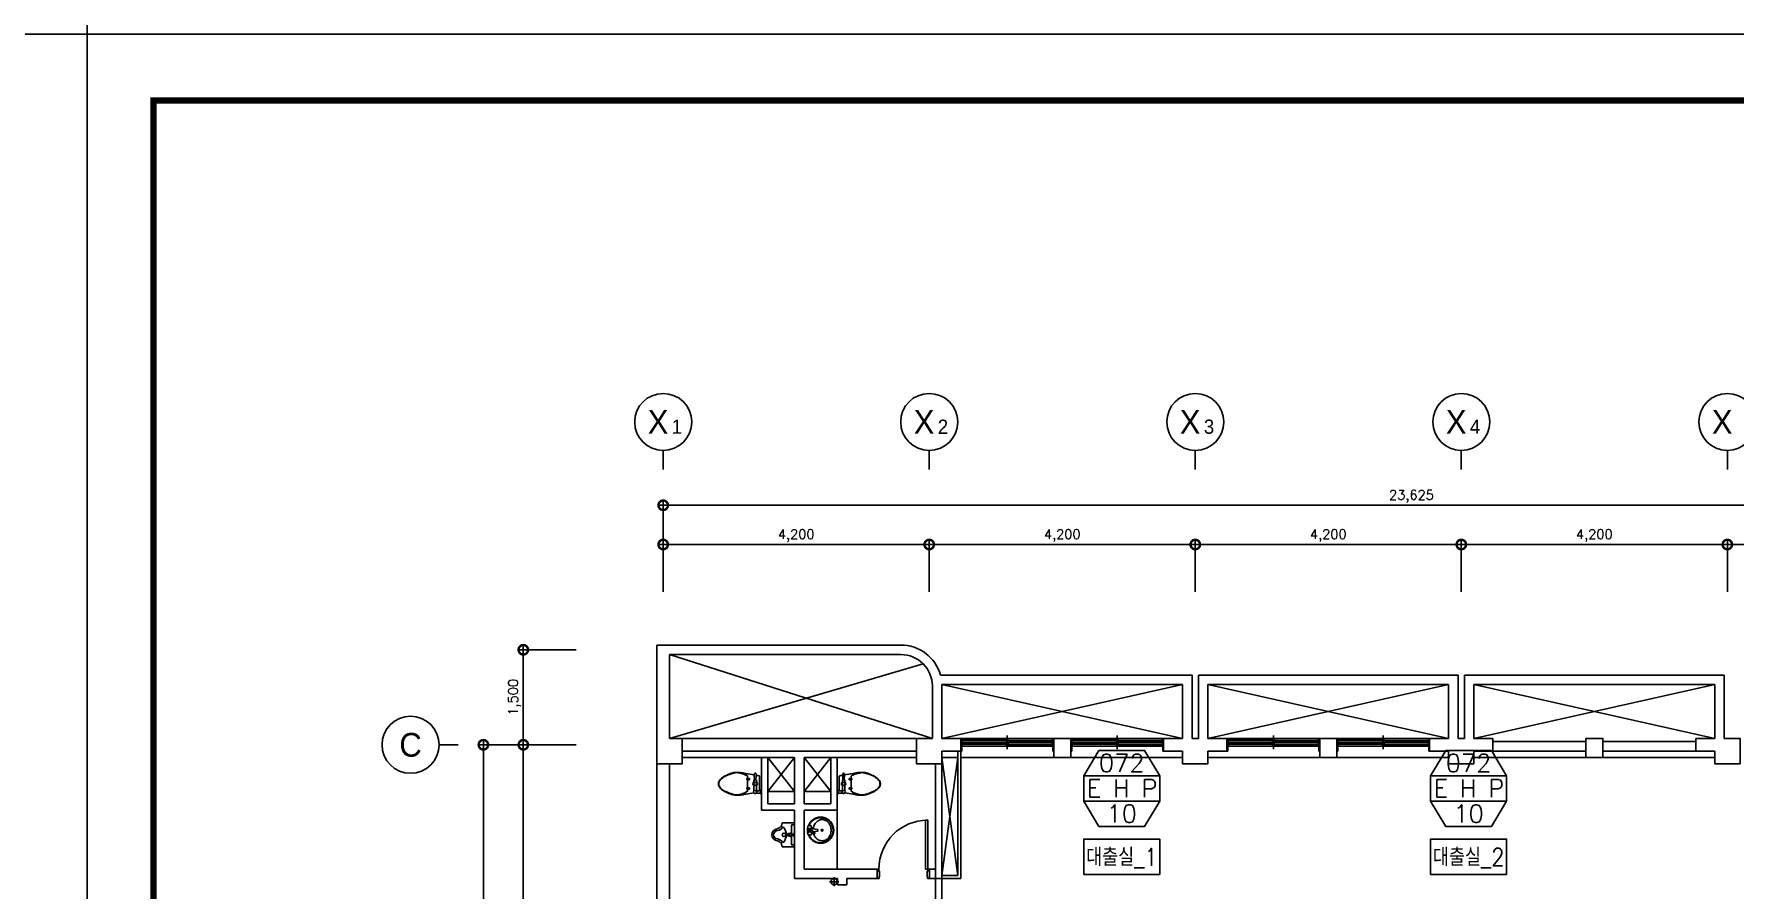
# Model space of a CAD drawing. Header units: millimetres. Extents: x -56261 to 196039, y 9480 to 100001.
# Drawn here: x 27001 to 53854, y 56787 to 70301 of the extents above; entities that cross this region are included whole.
import ezdxf
from ezdxf.enums import TextEntityAlignment as Align

# ---------------------------------------------------------------- set-up
doc = ezdxf.new("R2010")
doc.units = ezdxf.units.MM
for name, color, linetype in [('DVM_DPIT', 5, 'Continuous'), ('DVM_INOUT_MARK', 2, 'Continuous'), ('DVM_INOUT_NAME', 7, 'Continuous'), ('FORM', 4, 'Continuous'), ('PLAN', 9, 'Continuous'), ('PLAN_DIM', 7, 'Continuous')]:
    doc.layers.add(name, color=color, linetype=linetype)
doc.styles.add('DVM_DEFAULT', font='romans.shx', dxfattribs={"bigfont": 'whgtxt.shx'})
doc.styles.add('Gdim', font='')
doc.styles.add('Gtx', font='')
doc.styles.add('plan', font='romans.shx', dxfattribs={"bigfont": 'GHS.SHX'})
doc.styles.get('Gdim').set_extended_font_data('Dotum')
doc.styles.get('Gtx').set_extended_font_data('Dotum')
doc.dimstyles.new('Gdim100', dxfattribs={"dimscale": 100, "dimtxt": 3, "dimasz": 6, "dimexe": 1.5, "dimexo": 2, "dimgap": 1, "dimtad": 1, "dimdec": 0, "dimzin": 0, "dimdsep": 46, "dimlunit": 6, "dimtxsty": 'Gdim', "dimblk1": 'DOTSMALL', "dimblk2": 'DOTSMALL', "dimsah": 1, "dimcen": 1.5, "dimdle": 1.5, "dimclrd": 1, "dimclre": 1, "dimclrt": 256, "dimazin": 0, "dimtfac": 1, "dimtdec": 0, "dimtix": 1, "dimtmove": 2, "dimatfit": 3, "dimldrblk": 'DOTSMALL', "dimfxl": 1.5, "dimtolj": 1, "dimtzin": 0, "dimlwd": -1, "dimlwe": -1, "dimarcsym": 0})

# ---------------------------------------------------------------- blocks, each defined once
blk = doc.blocks.new('FORM_기계', base_point=(381614, -321275))
at = {"layer": 'FORM', "color": 7}
blk.add_lwpolyline([(381614, -321275), (465714, -321275), (465714, -261875), (381614, -261875)], close=True, dxfattribs=at)
at = {"layer": 'FORM', "const_width": 200}
blk.add_lwpolyline([(463614, -319175), (383714, -319175), (383714, -263975), (463614, -263975)], close=True, dxfattribs=at)
blk = doc.blocks.new('_DotSmall')
at = {"color": 0, "linetype": 'ByBlock', "const_width": 0.5}
blk.add_lwpolyline([(-0.0625, 0, 1), (0.0625, 0, 1)], format="xyb", close=True, dxfattribs=at)
blk = doc.blocks.new('*D261')
at = {"layer": 'DEFPOINTS', "color": 0, "transparency": 16777216}
for p in [(41133, 62241), (36933, 61392), (41133, 61392)]:
    blk.add_point(p, dxfattribs=at)
at = {"layer": 'PLAN_DIM', "transparency": 16777216}
for p, q in [((36933, 61492), (36933, 62316)), ((41133, 61492), (41133, 62316)), ((36858, 62241), (41208, 62241))]:
    blk.add_line(p, q, dxfattribs=at)
at = {"layer": 'PLAN_DIM', "transparency": 16777216, "xscale": 300, "yscale": 300, "zscale": 300, "rotation": 180}
blk.add_blockref('_DotSmall', (36933, 62241), dxfattribs=at)
at = {"layer": 'PLAN_DIM', "transparency": 16777216, "xscale": 300, "yscale": 300, "zscale": 300}
blk.add_blockref('_DotSmall', (41133, 62241), dxfattribs=at)
at = {"layer": 'PLAN_DIM', "transparency": 16777216, "insert": (39033, 62381), "char_height": 150, "attachment_point": 5, "style": 'plan'}
blk.add_mtext('\\A1;4,200', dxfattribs=at)
blk = doc.blocks.new('*D262')
at = {"layer": 'DEFPOINTS', "color": 0, "transparency": 16777216}
for p in [(60558, 62861), (36933, 61392), (60558, 61392)]:
    blk.add_point(p, dxfattribs=at)
at = {"layer": 'PLAN_DIM', "transparency": 16777216}
for p, q in [((36858, 62861), (60633, 62861)), ((36933, 61492), (36933, 62936)), ((60558, 61492), (60558, 62936))]:
    blk.add_line(p, q, dxfattribs=at)
at = {"layer": 'PLAN_DIM', "transparency": 16777216, "xscale": 300, "yscale": 300, "zscale": 300, "rotation": 180}
blk.add_blockref('_DotSmall', (36933, 62861), dxfattribs=at)
at = {"layer": 'PLAN_DIM', "transparency": 16777216, "xscale": 300, "yscale": 300, "zscale": 300}
blk.add_blockref('_DotSmall', (60558, 62861), dxfattribs=at)
at = {"layer": 'PLAN_DIM', "transparency": 16777216, "insert": (48746, 63001), "char_height": 150, "attachment_point": 5, "style": 'plan'}
blk.add_mtext('\\A1;23,625', dxfattribs=at)
blk = doc.blocks.new('*D263')
at = {"layer": 'DEFPOINTS', "color": 0, "transparency": 16777216}
for p in [(34725, 60579), (35658, 60579), (35658, 59079)]:
    blk.add_point(p, dxfattribs=at)
at = {"layer": 'PLAN_DIM', "transparency": 16777216}
for p, q in [((35558, 60579), (34650, 60579)), ((34725, 59004), (34725, 60654)), ((35558, 59079), (34650, 59079))]:
    blk.add_line(p, q, dxfattribs=at)
at = {"layer": 'PLAN_DIM', "transparency": 16777216, "xscale": 300, "yscale": 300, "zscale": 300}
for p, rotation in [((34725, 60579), 90), ((34725, 59079), 270)]:
    blk.add_blockref('_DotSmall', p, dxfattribs=dict(at, rotation=rotation))
at = {"layer": 'PLAN_DIM', "transparency": 16777216, "insert": (34586, 59829), "char_height": 150, "attachment_point": 5, "rotation": 90, "style": 'plan'}
blk.add_mtext('\\A1;1,500', dxfattribs=at)
blk = doc.blocks.new('*D264')
at = {"layer": 'DEFPOINTS', "color": 0, "transparency": 16777216}
for p in [(34725, 59079), (35658, 59079), (35658, 53079)]:
    blk.add_point(p, dxfattribs=at)
at = {"layer": 'PLAN_DIM', "transparency": 16777216}
for p, q in [((35558, 59079), (34650, 59079)), ((34725, 53004), (34725, 59154)), ((35558, 53079), (34650, 53079))]:
    blk.add_line(p, q, dxfattribs=at)
at = {"layer": 'PLAN_DIM', "transparency": 16777216, "xscale": 300, "yscale": 300, "zscale": 300}
for p, rotation in [((34725, 59079), 90), ((34725, 53079), 270)]:
    blk.add_blockref('_DotSmall', p, dxfattribs=dict(at, rotation=rotation))
at = {"layer": 'PLAN_DIM', "transparency": 16777216, "insert": (34586, 56079), "char_height": 150, "attachment_point": 5, "rotation": 90, "style": 'plan'}
blk.add_mtext('\\A1;6,000', dxfattribs=at)
blk = doc.blocks.new('*D265')
at = {"layer": 'DEFPOINTS', "color": 0, "transparency": 16777216}
for p in [(34095, 59079), (35658, 59079), (35658, 48079)]:
    blk.add_point(p, dxfattribs=at)
at = {"layer": 'PLAN_DIM', "transparency": 16777216}
for p, q in [((35558, 59079), (34020, 59079)), ((34095, 48004), (34095, 59154)), ((35558, 48079), (34020, 48079))]:
    blk.add_line(p, q, dxfattribs=at)
at = {"layer": 'PLAN_DIM', "transparency": 16777216, "xscale": 300, "yscale": 300, "zscale": 300}
for p, rotation in [((34095, 59079), 90), ((34095, 48079), 270)]:
    blk.add_blockref('_DotSmall', p, dxfattribs=dict(at, rotation=rotation))
at = {"layer": 'PLAN_DIM', "transparency": 16777216, "insert": (33956, 53579), "char_height": 150, "attachment_point": 5, "rotation": 90, "style": 'plan'}
blk.add_mtext('\\A1;11,000', dxfattribs=at)
blk = doc.blocks.new('*D266')
at = {"layer": 'DEFPOINTS', "color": 0, "transparency": 16777216}
for p in [(45333, 62241), (41133, 61392), (45333, 61392)]:
    blk.add_point(p, dxfattribs=at)
at = {"layer": 'PLAN_DIM', "transparency": 16777216}
for p, q in [((41133, 61492), (41133, 62316)), ((45333, 61492), (45333, 62316)), ((41058, 62241), (45408, 62241))]:
    blk.add_line(p, q, dxfattribs=at)
at = {"layer": 'PLAN_DIM', "transparency": 16777216, "xscale": 300, "yscale": 300, "zscale": 300, "rotation": 180}
blk.add_blockref('_DotSmall', (41133, 62241), dxfattribs=at)
at = {"layer": 'PLAN_DIM', "transparency": 16777216, "xscale": 300, "yscale": 300, "zscale": 300}
blk.add_blockref('_DotSmall', (45333, 62241), dxfattribs=at)
at = {"layer": 'PLAN_DIM', "transparency": 16777216, "insert": (43233, 62381), "char_height": 150, "attachment_point": 5, "style": 'plan'}
blk.add_mtext('\\A1;4,200', dxfattribs=at)
blk = doc.blocks.new('*D267')
at = {"layer": 'DEFPOINTS', "color": 0, "transparency": 16777216}
for p in [(49533, 62241), (45333, 61392), (49533, 61392)]:
    blk.add_point(p, dxfattribs=at)
at = {"layer": 'PLAN_DIM', "transparency": 16777216}
for p, q in [((45333, 61492), (45333, 62316)), ((49533, 61492), (49533, 62316)), ((45258, 62241), (49608, 62241))]:
    blk.add_line(p, q, dxfattribs=at)
at = {"layer": 'PLAN_DIM', "transparency": 16777216, "xscale": 300, "yscale": 300, "zscale": 300, "rotation": 180}
blk.add_blockref('_DotSmall', (45333, 62241), dxfattribs=at)
at = {"layer": 'PLAN_DIM', "transparency": 16777216, "xscale": 300, "yscale": 300, "zscale": 300}
blk.add_blockref('_DotSmall', (49533, 62241), dxfattribs=at)
at = {"layer": 'PLAN_DIM', "transparency": 16777216, "insert": (47433, 62381), "char_height": 150, "attachment_point": 5, "style": 'plan'}
blk.add_mtext('\\A1;4,200', dxfattribs=at)
blk = doc.blocks.new('*D268')
at = {"layer": 'DEFPOINTS', "color": 0, "transparency": 16777216}
for p in [(53733, 62241), (49533, 61392), (53733, 61392)]:
    blk.add_point(p, dxfattribs=at)
at = {"layer": 'PLAN_DIM', "transparency": 16777216}
for p, q in [((49533, 61492), (49533, 62316)), ((53733, 61492), (53733, 62316)), ((49458, 62241), (53808, 62241))]:
    blk.add_line(p, q, dxfattribs=at)
at = {"layer": 'PLAN_DIM', "transparency": 16777216, "xscale": 300, "yscale": 300, "zscale": 300, "rotation": 180}
blk.add_blockref('_DotSmall', (49533, 62241), dxfattribs=at)
at = {"layer": 'PLAN_DIM', "transparency": 16777216, "xscale": 300, "yscale": 300, "zscale": 300}
blk.add_blockref('_DotSmall', (53733, 62241), dxfattribs=at)
at = {"layer": 'PLAN_DIM', "transparency": 16777216, "insert": (51633, 62381), "char_height": 150, "attachment_point": 5, "style": 'plan'}
blk.add_mtext('\\A1;4,200', dxfattribs=at)
blk = doc.blocks.new('*D269')
at = {"layer": 'DEFPOINTS', "color": 0, "transparency": 16777216}
for p in [(57933, 62241), (53733, 61392), (57933, 61392)]:
    blk.add_point(p, dxfattribs=at)
at = {"layer": 'PLAN_DIM', "transparency": 16777216}
for p, q in [((53733, 61492), (53733, 62316)), ((57933, 61492), (57933, 62316)), ((53658, 62241), (58008, 62241))]:
    blk.add_line(p, q, dxfattribs=at)
at = {"layer": 'PLAN_DIM', "transparency": 16777216, "xscale": 300, "yscale": 300, "zscale": 300, "rotation": 180}
blk.add_blockref('_DotSmall', (53733, 62241), dxfattribs=at)
at = {"layer": 'PLAN_DIM', "transparency": 16777216, "xscale": 300, "yscale": 300, "zscale": 300}
blk.add_blockref('_DotSmall', (57933, 62241), dxfattribs=at)
at = {"layer": 'PLAN_DIM', "transparency": 16777216, "insert": (55833, 62381), "char_height": 150, "attachment_point": 5, "style": 'plan'}
blk.add_mtext('\\A1;4,200', dxfattribs=at)
blk = doc.blocks.new('CD-plan$0$세면기')
at = {"layer": 'PLAN'}
for p, q in [((9807110, -1170438), (9807165, -1170417)), ((9807110, -1170438), (9807110, -1170488)), ((9807155, -1170498), (9807110, -1170488)), ((9807177, -1170315), (9807155, -1170498)), ((9807207, -1170315), (9807177, -1170315)), ((9807191, -1170424), (9807225, -1170392)), ((9807207, -1170315), (9807218, -1170399)), ((9807223, -1170448), (9807245, -1170408)), ((9807223, -1170447), (9807230, -1170498)), ((9807225, -1170392), (9807243, -1170369)), ((9807274, -1170488), (9807230, -1170498)), ((9807232, -1170378), (9807238, -1170370)), ((9807274, -1170435), (9807237, -1170422)), ((9807262, -1170383), (9807245, -1170370)), ((9807246, -1170408), (9807264, -1170385)), ((9807257, -1170398), (9807263, -1170390)), ((9807274, -1170435), (9807274, -1170488)), ((9807230, -1170498), (9807155, -1170498))]:
    blk.add_line(p, q, dxfattribs=at)
for centre, radius in [((9807192, -1170455), 20), ((9807192, -1170242), 15), ((9807192, -1170455), 8)]:
    blk.add_circle(centre, radius, dxfattribs=at)
for centre, radius, start, end in [((9807192, -1170269), 230, 290.9598, 249.0402), ((9807192, -1170269), 220, 291.9609, 248.0391), ((9807141, -1170242), 135, 154.0053, 180), ((9807166, -1170254), 162, 130.3466, 154.0053), ((9807182, -1170273), 187, 109.3849, 130.3466), ((9807192, -1170302), 218, 90, 109.3849), ((9807192, -1170302), 218, 70.6151, 90), ((9807203, -1170273), 187, 49.6534, 70.6151), ((9807219, -1170254), 162, 25.9947, 49.6534), ((9807243, -1170242), 135, 0, 25.9947), ((9807141, -1170242), 135, 180, 205.9947), ((9807166, -1170230), 162, 205.9947, 229.6534), ((9807182, -1170211), 187, 229.6534, 250.6151), ((9807192, -1170181), 218, 250.6151, 263.3692), ((9807192, -1170455), 30, 96.8691, 7.1181), ((9807188, -1170420), 5, 276.8691, 313.6346), ((9807227, -1170451), 5, 150.3527, 187.1181), ((9807221, -1170389), 5, 313.6346, 321.9936), ((9807236, -1170381), 5, 141.9936, 208.4155), ((9807242, -1170374), 5, 51.9936, 141.9936), ((9807250, -1170411), 5, 141.9936, 150.3527), ((9807253, -1170395), 5, 255.5718, 321.9936), ((9807259, -1170387), 5, 321.9936, 51.9936), ((9807203, -1170211), 187, 289.3849, 310.3466), ((9807219, -1170230), 162, 310.3466, 334.0053), ((9807243, -1170242), 135, 334.0053, 0)]:
    blk.add_arc(centre, radius, start, end, dxfattribs=at)
blk = doc.blocks.new('2P-T207')
at = {"layer": 'PLAN'}
for p, q in [((150, 20), (110, 20)), ((115, -190), (-115, -190)), ((-85, -160), (-65, -160)), ((-85, -200), (-85, -160)), ((-65, -200), (-85, -200)), ((-65, -50), (-65, -90)), ((-15, -50), (-65, -50)), ((-65, -90), (-15, -90)), ((-65, -160), (-65, -200)), ((115, -50), (15, -50)), ((115, -90), (15, -90)), ((85, -160), (65, -160)), ((65, -160), (65, -200)), ((65, -200), (85, -200)), ((85, -200), (85, -160)), ((110, -55), (110, -1))]:
    blk.add_line(p, q, dxfattribs=at)
for points in [[(95, 30), (100, 20), (110, 20), (110, -1), (106, -1), (98, 0), (87, 0), (0, 0), (-87, 0), (-98, 0), (-106, -1), (-113, -1), (-119, -2), (-123, -3), (-125, -5), (-126, -8), (-127, -11), (-128, -15), (-129, -19), (-130, -25), (-131, -30), (-132, -34), (-133, -39), (-134, -45), (-135, -51), (-136, -56), (-141, -55), (-144, -55), (-147, -55), (-152, -55), (-156, -56), (-160, -58), (-163, -61), (-165, -64), (-166, -67), (-166, -69), (-166, -70), (-166, -71), (-166, -73), (-165, -76), (-163, -79), (-160, -82), (-156, -84), (-152, -85), (-147, -85), (-144, -85), (-141, -84), (-170, -250, 0.022182), (-179, -318, 0.0294), (-180, -370, 0.029565), (-177, -406, 0.035314), (-170, -435, 0.006976), (-166, -447, 0.004694), (-160, -465, 0.019426), (-144, -505, 0.015468), (-120, -555, 0.040875), (-101, -585, 0.036447), (-75, -615, 0.04843), (-50, -635, 0.068612), (-30, -645, 0.037226), (-14, -649, 0.041311), (0, -650, 0.041311), (14, -649, 0.037226), (30, -645, 0.068612), (50, -635, 0.04843), (75, -615, 0.036447), (101, -585, 0.040875), (120, -555, 0.015468), (144, -505, 0.019426), (160, -465, 0.004694), (166, -447, 0.006976), (170, -435, 0.035314), (177, -406, 0.029565), (180, -370, 0.0294), (179, -318, 0.022182), (170, -250), (142, -92, 0.455372), (150, -55), (150, 20), (160, 20), (165, 30)], [(-65, -60), (-136, -56, 1.060552)]]:
    blk.add_lwpolyline(points, format="xyb", dxfattribs=at)
blk.add_lwpolyline([(-141, -84), (-65, -80)], dxfattribs=at)
blk.add_circle((0, -70), 25, dxfattribs=at)
for centre, radius, start, end in [((862, -579), 1064, 161.9714, 164.0546), ((386, -424), 564, 159.444, 161.9714), ((131, -329), 291, 155.9278, 159.444), ((-85, -232), 54.8, 135, 155.9278), ((-115, -202), 12.3, 90, 135), ((0, -70), 35, 34.8499, 145.1501), ((0, -70), 35, 214.8499, 325.1501), ((130, -70), 25, 36.8699, 298.9372), ((115, -193), 3.54, 36.8699, 90), ((-22, -296), 174, 29.5675, 36.8699), ((-283, -444), 475, 26.5651, 29.5675), ((-129, -367), 303, 22.8053, 26.5651), ((-66, -341), 234, 15.9454, 22.8053), ((67, -377), 244, 166.4166, 175.6013), ((-65, -367), 111, 175.6013, 189.2401), ((45, -349), 223, 189.2401, 195.9454), ((635, -514), 828, 164.0546, 166.4166), ((520, -213), 717, 195.9454, 199.683), ((1628, 183), 1894, 199.683, 201.0375), ((407, -287), 585, 201.0375, 203.4742), ((221, -367), 383, 203.4742, 208.6105), ((-200, -377), 359, 331.3895, 336.5258), ((-407, -287), 585, 336.5258, 338.9625), ((-1628, 183), 1894, 338.9625, 340.317), ((-520, -213), 717, 340.317, 344.0546), ((-417, -441), 599, 11.6565, 15.9454), ((-45, -349), 223, 344.0546, 350.7599), ((-160, -388), 337, 4.3987, 11.6565), ((80, -370), 95.8, 350.7599, 4.3987), ((115, -425), 262, 208.6105, 214.8227), ((41, -477), 171, 214.8227, 220.6013), ((274, -277), 478, 220.6013, 224.0582), ((72, -472), 198, 224.0582, 230.1944), ((37, -515), 142, 230.1944, 237.425), ((-11, -590), 53.8, 237.425, 255.9638), ((2, -539), 105, 255.9638, 269.1779), ((1, -545), 99.7, 269.1779, 279.4623), ((10, -594), 50.4, 279.4623, 293.9447), ((-7, -557), 90.8, 293.9447, 306.8699), ((-68, -475), 193, 306.8699, 315.7258), ((-261, -288), 462, 315.7258, 319.3987), ((-20, -494), 144, 319.3987, 325.9688), ((-167, -394), 323, 325.9688, 331.3895)]:
    blk.add_arc(centre, radius, start, end, dxfattribs=at)
blk = doc.blocks.new('CD-plan$0$BF용소변기 평면 1127')
at = {"layer": 'PLAN'}
for p, q in [((1203591, 733638), (1203566, 733634)), ((1203647, 733714), (1203661, 733762)), ((1203855, 733762), (1203661, 733762)), ((1203855, 733382), (1203855, 733762)), ((1203591, 733507), (1203566, 733511)), ((1203647, 733431), (1203661, 733382)), ((1203855, 733382), (1203661, 733382)), ((1203745, 733584), (1203740, 733584)), ((1203745, 733561), (1203740, 733561)), ((1203745, 733583), (1203745, 733584)), ((1203745, 733583), (1203745, 733562)), ((1203749, 733583), (1203745, 733583)), ((1203749, 733562), (1203745, 733562)), ((1203745, 733562), (1203745, 733561)), ((1203749, 733590), (1203749, 733572)), ((1203764, 733590), (1203749, 733590)), ((1203749, 733555), (1203749, 733572)), ((1203764, 733555), (1203749, 733555)), ((1203785, 733590), (1203770, 733581)), ((1203770, 733581), (1203770, 733564)), ((1203770, 733564), (1203785, 733555)), ((1203800, 733581), (1203785, 733590)), ((1203785, 733555), (1203800, 733564)), ((1203800, 733564), (1203800, 733581)), ((1203837, 733583), (1203810, 733583)), ((1203837, 733561), (1203810, 733561)), ((1203822, 733582), (1203814, 733577)), ((1203814, 733577), (1203814, 733568)), ((1203814, 733568), (1203822, 733563)), ((1203831, 733577), (1203822, 733582)), ((1203822, 733563), (1203831, 733568)), ((1203831, 733568), (1203831, 733577)), ((1203837, 733572), (1203837, 733586)), ((1203837, 733572), (1203837, 733559))]:
    blk.add_line(p, q, dxfattribs=at)
blk.add_lwpolyline([(1203810, 733731), (1203855, 733731), (1203855, 733411), (1203810, 733411, -0.414214), (1203805, 733416), (1203805, 733726, -0.414214)], format="xyb", close=True, dxfattribs=at)
for centre, radius in [((1203687, 733572), 28.4), ((1203785, 733572), 27.2)]:
    blk.add_circle(centre, radius, dxfattribs=at)
at = {"layer": 'PLAN', "extrusion": (0, 0, -1)}
for centre, radius, start, end in [((-1203590, 733572), 94.7, 0, 83.9102), ((-1203590, 733572), 66.3, 0, 68.2328), ((-1203659, 733706), 14.2, 284.4939, 32.0237), ((-1203673, 733763), 73, 269.0869, 284.4939), ((-1203512, 733563), 211, 144.0197, 177.3223), ((-1203512, 733582), 211, 182.6777, 215.9803)]:
    blk.add_arc(centre, radius, start, end, dxfattribs=at)
at = {"layer": 'PLAN'}
for centre, radius, start, end in [((1203557, 733770), 105, 282.7437, 328.249), ((1203570, 733750), 113, 280.3584, 328.6147), ((1203675, 733681), 9.47, 36.0496, 90.9131), ((1203590, 733572), 94.7, 180, 263.9102), ((1203590, 733572), 66.3, 180, 248.2328), ((1203557, 733375), 105, 31.751, 77.2563), ((1203570, 733395), 113, 31.3853, 79.6416), ((1203659, 733438), 14.2, 104.4939, 212.0237), ((1203673, 733381), 73, 89.0869, 104.4939), ((1203675, 733464), 9.47, 269.0869, 323.9504), ((1203768, 733572), 30.8, 157.2162, 202.7838), ((1203854, 733579), 18.1, 84.6625, 156.2782), ((1203854, 733566), 18.1, 203.7218, 275.3375)]:
    blk.add_arc(centre, radius, start, end, dxfattribs=at)
blk = doc.blocks.new('DRAIN_HOLE')
at = {"layer": 'DVM_DPIT'}
for p, q in [((-73, 0), (73, 0)), ((0, -72), (0, 72))]:
    blk.add_line(p, q, dxfattribs=at)
at = {"layer": 'DVM_DPIT', "linetype": 'ByBlock'}
blk.add_circle((0, 0), 50, dxfattribs=at)
blk = doc.blocks.new('INOUT_MARK')
at = {"layer": 'DVM_INOUT_MARK', "color": 0}
for p, q in [((-600, 1560), (600, 1560)), ((600, 1160), (-600, 1160))]:
    blk.add_line(p, q, dxfattribs=at)
blk.add_lwpolyline([(-360, 1960), (360, 1960), (600, 1560), (600, 1160), (360, 760), (-360, 760), (-600, 1160), (-600, 1560), (-360, 1960)], dxfattribs=at)
at = {"layer": 'DVM_INOUT_NAME'}
blk.add_lwpolyline([(-600, 0), (600, 0), (600, 560), (-600, 560)], close=True, dxfattribs=at)
at = {"layer": 'DVM_INOUT_MARK', "color": 0, "style": 'DVM_DEFAULT'}
for tag, p in [('CAP', (0, 1760)), ('NO', (0, 960))]:
    blk.add_attdef(tag, text='', height=280, dxfattribs=at).set_placement(p, align=Align.MIDDLE_CENTER)
for tag, width, p, p2 in [('MNAME', 0.53094, (-549, 1220), (563, 1220)), ('QTY', 0.517418, (710, 1220), (1089, 1220))]:
    blk.add_attdef(tag, text='', height=280, dxfattribs=dict(at, width=width)).set_placement(p, p2, align=Align.FIT)
at = {"layer": 'DVM_INOUT_NAME', "style": 'DVM_DEFAULT', "width": 1.097081}
blk.add_attdef('INAME', text='', height=280, dxfattribs=at).set_placement((-562, 134), (564, 134), align=Align.FIT)

msp = doc.modelspace()

# ---------------------------------------------------------------- linework, layer by layer
at = {"layer": 'PLAN'}
for p, q in [((36833.4, 60653.8), (36833.4, 47978.8)), ((36833.4, 60653.8), (40685.3, 60653.8)), ((37033.4, 60503.8), (37033.4, 59178.8)), ((37033.4, 60503.8), (40685.3, 60503.8)), ((37033.4, 60503.8), (41183.4, 59178.8)), ((37033.4, 59178.8), (41037.5, 60357.9)), ((45283.4, 60178.8), (41309.9, 60178.8)), ((45283.4, 59178.8), (45283.4, 60178.8)), ((49483.4, 60178.8), (45383.4, 60178.8)), ((45383.4, 59178.8), (45383.4, 60178.8)), ((49483.4, 59178.8), (49483.4, 60178.8)), ((53683.4, 60178.8), (49583.4, 60178.8)), ((49583.4, 59178.8), (49583.4, 60178.8)), ((53683.4, 59178.8), (53683.4, 60178.8)), ((41183.4, 59178.8), (41183.4, 60028.8)), ((45133.4, 60028.8), (41333.4, 60028.8)), ((41333.4, 59178.8), (41333.4, 60028.8)), ((45133.4, 60028.8), (41333.4, 59178.8)), ((41333.4, 60028.8), (45133.4, 59178.8)), ((45133.4, 59178.8), (45133.4, 60028.8)), ((49333.4, 60028.8), (45533.4, 60028.8)), ((45533.4, 59178.8), (45533.4, 60028.8)), ((49333.4, 60028.8), (45533.4, 59178.8)), ((45533.4, 60028.8), (49333.4, 59178.8)), ((49333.4, 59178.8), (49333.4, 60028.8)), ((53533.4, 60028.8), (49733.4, 60028.8)), ((49733.4, 59178.8), (49733.4, 60028.8)), ((53533.4, 60028.8), (49733.4, 59178.8)), ((49733.4, 60028.8), (53533.4, 59178.8)), ((53533.4, 59178.8), (53533.4, 60028.8)), ((37033.4, 59178.8), (40933.4, 59178.8)), ((40933.4, 59178.8), (41183.4, 59178.8)), ((41333.4, 59178.8), (45133.4, 59178.8)), ((41633.4, 59178.8), (41633.4, 58978.8)), ((41652.9, 59178.8), (43078.3, 59178.8)), ((41652.9, 59117.8), (43078.3, 59117.8)), ((41672.4, 59168.3), (42353.4, 59168.3)), ((41672.4, 59159.5), (42353.4, 59159.5)), ((41672.4, 59150.7), (42353.4, 59150.7)), ((41672.4, 59107.3), (42353.4, 59107.3)), ((41672.4, 59098.5), (42353.4, 59098.5)), ((41672.4, 59089.7), (42353.4, 59089.7)), ((42365.6, 59007.8), (42365.6, 59227.9)), ((42377.8, 59148.6), (43058.8, 59148.6)), ((42377.8, 59139.8), (43058.8, 59139.8)), ((42377.8, 59131), (43058.8, 59131)), ((42377.8, 59087.6), (43058.8, 59087.6)), ((42377.8, 59078.8), (43058.8, 59078.8)), ((43097.8, 59178.8), (43097.8, 58978.8)), ((43369, 59178.8), (43369, 58978.8)), ((43388.5, 59178.8), (44813.9, 59178.8)), ((43388.5, 59117.8), (44813.9, 59117.8)), ((43408, 59168.3), (44089, 59168.3)), ((43408, 59159.5), (44089, 59159.5)), ((43408, 59150.7), (44089, 59150.7)), ((43408, 59107.3), (44089, 59107.3)), ((43408, 59098.5), (44089, 59098.5)), ((43408, 59089.7), (44089, 59089.7)), ((44101.2, 59007.8), (44101.2, 59227.9)), ((44113.4, 59148.6), (44794.4, 59148.6)), ((44113.4, 59139.8), (44794.4, 59139.8)), ((44113.4, 59131), (44794.4, 59131)), ((44113.4, 59087.6), (44794.4, 59087.6)), ((44113.4, 59078.8), (44794.4, 59078.8)), ((44833.4, 59178.8), (44833.4, 58978.8)), ((44833.4, 58978.8), (44833.4, 59178.8)), ((45283.4, 59178.8), (45383.4, 59178.8)), ((45533.4, 59178.8), (49333.4, 59178.8)), ((45833.4, 59178.8), (45833.4, 58978.8)), ((45852.9, 59178.8), (47278.3, 59178.8)), ((45852.9, 59117.8), (47278.3, 59117.8)), ((45872.4, 59168.3), (46553.4, 59168.3)), ((45872.4, 59159.5), (46553.4, 59159.5)), ((45872.4, 59150.7), (46553.4, 59150.7)), ((45872.4, 59107.3), (46553.4, 59107.3)), ((45872.4, 59098.5), (46553.4, 59098.5)), ((45872.4, 59089.7), (46553.4, 59089.7)), ((46565.6, 59007.8), (46565.6, 59227.9)), ((46577.8, 59148.6), (47258.8, 59148.6)), ((46577.8, 59139.8), (47258.8, 59139.8)), ((46577.8, 59131), (47258.8, 59131)), ((46577.8, 59087.6), (47258.8, 59087.6)), ((46577.8, 59078.8), (47258.8, 59078.8)), ((47297.8, 59178.8), (47297.8, 58978.8)), ((47569, 59178.8), (47569, 58978.8)), ((47588.5, 59178.8), (49013.9, 59178.8)), ((47588.5, 59117.8), (49013.9, 59117.8)), ((47608, 59168.3), (48289, 59168.3)), ((47608, 59159.5), (48289, 59159.5)), ((47608, 59150.7), (48289, 59150.7)), ((47608, 59107.3), (48289, 59107.3)), ((47608, 59098.5), (48289, 59098.5)), ((47608, 59089.7), (48289, 59089.7)), ((48301.2, 59007.8), (48301.2, 59227.9)), ((48313.4, 59148.6), (48994.4, 59148.6)), ((48313.4, 59139.8), (48994.4, 59139.8)), ((48313.4, 59131), (48994.4, 59131)), ((48313.4, 59087.6), (48994.4, 59087.6)), ((48313.4, 59078.8), (48994.4, 59078.8)), ((49033.4, 59178.8), (49033.4, 58978.8)), ((49033.4, 58978.8), (49033.4, 59178.8)), ((49483.4, 59178.8), (49583.4, 59178.8)), ((49733.4, 59178.8), (50033.4, 59178.8)), ((50033.4, 59178.8), (50033.4, 58978.8)), ((50033.4, 59128.8), (51497.8, 59128.8)), ((51769, 59128.8), (53233.4, 59128.8)), ((53533.4, 59178.8), (53233.4, 59178.8)), ((53233.4, 59178.8), (53233.4, 58978.8)), ((37233.4, 58978.8), (40933.4, 58978.8)), ((37233.4, 58878.8), (39008.4, 58878.8)), ((38485.1, 58047.8), (38485.1, 58878.8)), ((38585.1, 58147.8), (38585.1, 58878.8)), ((38585.1, 58343), (39008.4, 58878.8)), ((38585.1, 58878.8), (39008.4, 58343)), ((39008.4, 58878.8), (39008.4, 58147.8)), ((39158.4, 58878.8), (40933.4, 58878.8)), ((39158.4, 58878.8), (39158.4, 58147.8)), ((39158.4, 58343), (39581.7, 58878.8)), ((39158.4, 58878.8), (39581.7, 58343)), ((39581.7, 58147.8), (39581.7, 58878.8)), ((39681.7, 58047.8), (39681.7, 58878.8)), ((41333.4, 58978.8), (41648, 58978.8)), ((41333.4, 58878.8), (41583.4, 58878.8)), ((41583.4, 57016.8), (41333.4, 58878.8)), ((41583.4, 58878.8), (41333.4, 57016.8)), ((41583.4, 58978.8), (41583.4, 57016.8)), ((41633.4, 58978.8), (41633.4, 56966.8)), ((41633.4, 58878.8), (45133.4, 58878.8)), ((41648, 58978.8), (41648, 59056.9)), ((41652.9, 59056.9), (43078.3, 59056.9)), ((42377.8, 59070), (43058.8, 59070)), ((43083.2, 58978.8), (43083.2, 59056.9)), ((43083.2, 58978.8), (43097.8, 58978.8)), ((43369, 58978.8), (43383.6, 58978.8)), ((43383.6, 58978.8), (43383.6, 59056.9)), ((43388.5, 59056.9), (44813.9, 59056.9)), ((44113.4, 59070), (44794.4, 59070)), ((44818.8, 58978.8), (44818.8, 59056.9)), ((44818.8, 58978.8), (45133.4, 58978.8)), ((45533.4, 58978.8), (45848, 58978.8)), ((45533.4, 58878.8), (49333.4, 58878.8)), ((45848, 58978.8), (45848, 59056.9)), ((45852.9, 59056.9), (47278.3, 59056.9)), ((46577.8, 59070), (47258.8, 59070)), ((47283.2, 58978.8), (47283.2, 59056.9)), ((47283.2, 58978.8), (47297.8, 58978.8)), ((47569, 58978.8), (47583.6, 58978.8)), ((47583.6, 58978.8), (47583.6, 59056.9)), ((47588.5, 59056.9), (49013.9, 59056.9)), ((48313.4, 59070), (48994.4, 59070)), ((49018.8, 58978.8), (49018.8, 59056.9)), ((49018.8, 58978.8), (49333.4, 58978.8)), ((50033.4, 58978.8), (49733.4, 58978.8)), ((49733.4, 58878.8), (53533.4, 58878.8)), ((50033.4, 58978.8), (51497.8, 58978.8)), ((51769, 58978.8), (53533.4, 58978.8)), ((37033.4, 58778.8), (37033.4, 55828.8)), ((41233.4, 58778.8), (41233.4, 55103.8)), ((41333.4, 58778.8), (41333.4, 55103.8)), ((38585.1, 58343), (39008.4, 58343)), ((39158.4, 58343), (39581.7, 58343)), ((38485.1, 58047.8), (39008.4, 58047.8)), ((39008.4, 58147.8), (38585.1, 58147.8)), ((39008.4, 58047.8), (39008.4, 56966.8)), ((39158.4, 58147.8), (39581.7, 58147.8)), ((39158.4, 58047.8), (39158.4, 57116.8)), ((39681.7, 58047.8), (39158.4, 58047.8)), ((39683.4, 56966.8), (39008.4, 56966.8)), ((40337.7, 57116.8), (39158.4, 57116.8)), ((39681.7, 57116.8), (39158.4, 57116.8)), ((39683.4, 56866.8), (39683.4, 56966.8)), ((39683.4, 56966.8), (39683.4, 56866.8)), ((40337.7, 56966.8), (39833.4, 56966.8)), ((39833.4, 56866.8), (39833.4, 56966.8)), ((40337.7, 57116.8), (40311.4, 57116.8)), ((40311.4, 56966.8), (40337.7, 56966.8)), ((41233.4, 57116.8), (41076.4, 57116.8)), ((41136.4, 57116.8), (41076.4, 57116.8)), ((41233.4, 56966.8), (41110.2, 56966.8)), ((41110.2, 56966.8), (41136.4, 56966.8)), ((41136.4, 57116.8), (41136.4, 56966.8)), ((41233.4, 56966.8), (41333.4, 56966.8)), ((41333.4, 57016.8), (41583.4, 57016.8)), ((41333.4, 56966.8), (41633.4, 56966.8)), ((39683.4, 56866.8), (39833.4, 56866.8))]:
    msp.add_line(p, q, dxfattribs=at)
for points in [[(36833.4, 59178.8), (36833.4, 58778.8), (37233.4, 58778.8), (37233.4, 59178.8)], [(40933.4, 59178.8), (40933.4, 58778.8), (41333.4, 58778.8), (41333.4, 58978.8)], [(41652.9, 59117.8), (41652.9, 59149.7), (41643.2, 59149.7), (41643.2, 59169.2), (41652.9, 59169.2), (41652.9, 59178.8), (41633.4, 59178.8), (41633.4, 59117.8), (41652.9, 59117.8)], [(41652.9, 59056.9), (41652.9, 59088.7), (41643.2, 59088.7), (41643.2, 59108.3), (41652.9, 59108.3), (41652.9, 59117.8), (41633.4, 59117.8), (41633.4, 59056.9), (41652.9, 59056.9)], [(43078.3, 59178.8), (43078.3, 59149.7), (43088, 59149.7), (43088, 59130.2), (43078.3, 59130.2), (43078.3, 59117.8), (43097.8, 59117.8), (43097.8, 59178.8), (43078.3, 59178.8)], [(43078.3, 59117.8), (43078.3, 59088.7), (43088, 59088.7), (43088, 59069.2), (43078.3, 59069.2), (43078.3, 59056.9), (43097.8, 59056.9), (43097.8, 59117.8), (43078.3, 59117.8)], [(43388.5, 59117.8), (43388.5, 59149.7), (43378.8, 59149.7), (43378.8, 59169.2), (43388.5, 59169.2), (43388.5, 59178.8), (43369, 59178.8), (43369, 59117.8), (43388.5, 59117.8)], [(43388.5, 59056.9), (43388.5, 59088.7), (43378.8, 59088.7), (43378.8, 59108.3), (43388.5, 59108.3), (43388.5, 59117.8), (43369, 59117.8), (43369, 59056.9), (43388.5, 59056.9)], [(44813.9, 59178.8), (44813.9, 59149.7), (44823.6, 59149.7), (44823.6, 59130.2), (44813.9, 59130.2), (44813.9, 59117.8), (44833.4, 59117.8), (44833.4, 59178.8), (44813.9, 59178.8)], [(44813.9, 59117.8), (44813.9, 59088.7), (44823.6, 59088.7), (44823.6, 59069.2), (44813.9, 59069.2), (44813.9, 59056.9), (44833.4, 59056.9), (44833.4, 59117.8), (44813.9, 59117.8)], [(45852.9, 59117.8), (45852.9, 59149.7), (45843.2, 59149.7), (45843.2, 59169.2), (45852.9, 59169.2), (45852.9, 59178.8), (45833.4, 59178.8), (45833.4, 59117.8), (45852.9, 59117.8)], [(45852.9, 59056.9), (45852.9, 59088.7), (45843.2, 59088.7), (45843.2, 59108.3), (45852.9, 59108.3), (45852.9, 59117.8), (45833.4, 59117.8), (45833.4, 59056.9), (45852.9, 59056.9)], [(47278.3, 59178.8), (47278.3, 59149.7), (47288, 59149.7), (47288, 59130.2), (47278.3, 59130.2), (47278.3, 59117.8), (47297.8, 59117.8), (47297.8, 59178.8), (47278.3, 59178.8)], [(47278.3, 59117.8), (47278.3, 59088.7), (47288, 59088.7), (47288, 59069.2), (47278.3, 59069.2), (47278.3, 59056.9), (47297.8, 59056.9), (47297.8, 59117.8), (47278.3, 59117.8)], [(47588.5, 59117.8), (47588.5, 59149.7), (47578.8, 59149.7), (47578.8, 59169.2), (47588.5, 59169.2), (47588.5, 59178.8), (47569, 59178.8), (47569, 59117.8), (47588.5, 59117.8)], [(47588.5, 59056.9), (47588.5, 59088.7), (47578.8, 59088.7), (47578.8, 59108.3), (47588.5, 59108.3), (47588.5, 59117.8), (47569, 59117.8), (47569, 59056.9), (47588.5, 59056.9)], [(49013.9, 59178.8), (49013.9, 59149.7), (49023.6, 59149.7), (49023.6, 59130.2), (49013.9, 59130.2), (49013.9, 59117.8), (49033.4, 59117.8), (49033.4, 59178.8), (49013.9, 59178.8)], [(49013.9, 59117.8), (49013.9, 59088.7), (49023.6, 59088.7), (49023.6, 59069.2), (49013.9, 59069.2), (49013.9, 59056.9), (49033.4, 59056.9), (49033.4, 59117.8), (49013.9, 59117.8)], [(53533.4, 58978.8), (53533.4, 58778.8), (53933.4, 58778.8), (53933.4, 59178.8), (53683.4, 59178.8)], [(45133.4, 58978.8), (45133.4, 58778.8), (45533.4, 58778.8), (45533.4, 58978.8)], [(49333.4, 58978.8), (49333.4, 58778.8), (49733.4, 58778.8), (49733.4, 58978.8)], [(39681.7, 57116.8), (39681.7, 58047.8)]]:
    msp.add_lwpolyline(points, dxfattribs=at)
for points in [[(41648, 59168.3), (41672.4, 59168.3), (41672.4, 59150.7), (41648, 59150.7)], [(41648, 59107.3), (41672.4, 59107.3), (41672.4, 59089.7), (41648, 59089.7)], [(42353.4, 59168.3), (42377.8, 59168.3), (42377.8, 59150.7), (42353.4, 59150.7)], [(42353.4, 59148.6), (42377.8, 59148.6), (42377.8, 59131), (42353.4, 59131)], [(42353.4, 59107.3), (42377.8, 59107.3), (42377.8, 59089.7), (42353.4, 59089.7)], [(42353.4, 59087.6), (42377.8, 59087.6), (42377.8, 59070), (42353.4, 59070)], [(43058.8, 59148.6), (43083.2, 59148.6), (43083.2, 59131), (43058.8, 59131)], [(43058.8, 59087.6), (43083.2, 59087.6), (43083.2, 59070), (43058.8, 59070)], [(43097.8, 59178.8), (43369, 59178.8), (43369, 58878.8), (43097.8, 58878.8)], [(43383.6, 59168.3), (43408, 59168.3), (43408, 59150.7), (43383.6, 59150.7)], [(43383.6, 59107.3), (43408, 59107.3), (43408, 59089.7), (43383.6, 59089.7)], [(44089, 59168.3), (44113.4, 59168.3), (44113.4, 59150.7), (44089, 59150.7)], [(44089, 59148.6), (44113.4, 59148.6), (44113.4, 59131), (44089, 59131)], [(44089, 59107.3), (44113.4, 59107.3), (44113.4, 59089.7), (44089, 59089.7)], [(44089, 59087.6), (44113.4, 59087.6), (44113.4, 59070), (44089, 59070)], [(44794.4, 59148.6), (44818.8, 59148.6), (44818.8, 59131), (44794.4, 59131)], [(44794.4, 59087.6), (44818.8, 59087.6), (44818.8, 59070), (44794.4, 59070)], [(45848, 59168.3), (45872.4, 59168.3), (45872.4, 59150.7), (45848, 59150.7)], [(45848, 59107.3), (45872.4, 59107.3), (45872.4, 59089.7), (45848, 59089.7)], [(46553.4, 59168.3), (46577.8, 59168.3), (46577.8, 59150.7), (46553.4, 59150.7)], [(46553.4, 59148.6), (46577.8, 59148.6), (46577.8, 59131), (46553.4, 59131)], [(46553.4, 59107.3), (46577.8, 59107.3), (46577.8, 59089.7), (46553.4, 59089.7)], [(46553.4, 59087.6), (46577.8, 59087.6), (46577.8, 59070), (46553.4, 59070)], [(47258.8, 59148.6), (47283.2, 59148.6), (47283.2, 59131), (47258.8, 59131)], [(47258.8, 59087.6), (47283.2, 59087.6), (47283.2, 59070), (47258.8, 59070)], [(47297.8, 59178.8), (47569, 59178.8), (47569, 58878.8), (47297.8, 58878.8)], [(47583.6, 59168.3), (47608, 59168.3), (47608, 59150.7), (47583.6, 59150.7)], [(47583.6, 59107.3), (47608, 59107.3), (47608, 59089.7), (47583.6, 59089.7)], [(48289, 59168.3), (48313.4, 59168.3), (48313.4, 59150.7), (48289, 59150.7)], [(48289, 59148.6), (48313.4, 59148.6), (48313.4, 59131), (48289, 59131)], [(48289, 59107.3), (48313.4, 59107.3), (48313.4, 59089.7), (48289, 59089.7)], [(48289, 59087.6), (48313.4, 59087.6), (48313.4, 59070), (48289, 59070)], [(48994.4, 59148.6), (49018.8, 59148.6), (49018.8, 59131), (48994.4, 59131)], [(48994.4, 59087.6), (49018.8, 59087.6), (49018.8, 59070), (48994.4, 59070)], [(51497.8, 59178.8), (51769, 59178.8), (51769, 58878.8), (51497.8, 58878.8)], [(41110.2, 57116.8), (41076.4, 57116.8), (41076.4, 57889.3), (41110.2, 57889.3)], [(40318.9, 56966.8), (40311.4, 56966.8), (40311.4, 57116.8), (40318.9, 57116.8), (40337.7, 57116.8), (40337.7, 57079.3), (40348.9, 57079.3), (40348.9, 57004.3), (40337.7, 56966.8), (40337.7, 56966.8)], [(41128.9, 56966.8), (41136.4, 56966.8), (41136.4, 57116.8), (41128.9, 57116.8), (41110.2, 57116.8), (41110.2, 57079.3), (41098.9, 57079.3), (41098.9, 57004.3), (41110.2, 56966.8), (41110.2, 56966.8)]]:
    msp.add_lwpolyline(points, close=True, dxfattribs=at)
for centre, radius, start, end in [((40685.3, 60005.7), 648.1, 15.49252, 90), ((40685.3, 60005.7), 498.1, 0, 90), ((41110.2, 57116.8), 772.5, 90, 180)]:
    msp.add_arc(centre, radius, start, end, dxfattribs=at)
at = {"layer": 'PLAN_DIM'}
for points in [[(36933.4, 63426.4), (36933.4, 63726.4, -1), (36933.4, 64626.4, -1), (36933.4, 63726.4, 0)], [(41133.4, 63426.4), (41133.4, 63726.4, -1), (41133.4, 64626.4, -1), (41133.4, 63726.4, 0)], [(45333.4, 63426.4), (45333.4, 63726.4, -1), (45333.4, 64626.4, -1), (45333.4, 63726.4, 0)], [(49533.4, 63426.4), (49533.4, 63726.4, -1), (49533.4, 64626.4, -1), (49533.4, 63726.4, 0)], [(53733.4, 63426.4), (53733.4, 63726.4, -1), (53733.4, 64626.4, -1), (53733.4, 63726.4, 0)], [(33694.8, 59078.8), (33394.8, 59078.8, -1), (32494.8, 59078.8, -1), (33394.8, 59078.8, 0)]]:
    msp.add_lwpolyline(points, format="xyb", dxfattribs=at)

# ---------------------------------------------------------------- block references
at = {"layer": 'DVM_DPIT'}
msp.add_blockref('DRAIN_HOLE', (39633.4, 56916.8), dxfattribs=at)
at = {"layer": 'DVM_INOUT_MARK'}
ref = msp.add_blockref('INOUT_MARK', (44172.1, 57031.3), dxfattribs=at)
ref.add_attrib('CAP', '072', dxfattribs={"color": 0, "height": 280, "style": 'DVM_DEFAULT'}).set_placement((44172.1, 58791.3), align=Align.MIDDLE_CENTER)
ref.add_attrib('MNAME', 'E H P', dxfattribs={"color": 0, "height": 280, "style": 'DVM_DEFAULT', "width": 0.967867}).set_placement((43623.3, 58251.4), (44734.7, 58251.4), align=Align.FIT)
ref.add_attrib('NO', '10', dxfattribs={"color": 0, "height": 280, "style": 'DVM_DEFAULT'}).set_placement((44172.1, 57991.3), align=Align.MIDDLE_CENTER)
ref.add_attrib('INAME', '대출실_1', dxfattribs={"layer": 'DVM_INOUT_NAME', "height": 280, "style": 'DVM_DEFAULT', "width": 0.725888}).set_placement((43610.3, 57165.3), (44736.6, 57165.3), align=Align.FIT)
ref = msp.add_blockref('INOUT_MARK', (49647.1, 57031.3), dxfattribs=at)
ref.add_attrib('CAP', '072', dxfattribs={"color": 0, "height": 280, "style": 'DVM_DEFAULT'}).set_placement((49647.1, 58791.3), align=Align.MIDDLE_CENTER)
ref.add_attrib('MNAME', 'E H P', dxfattribs={"color": 0, "height": 280, "style": 'DVM_DEFAULT', "width": 0.967867}).set_placement((49098.3, 58251.4), (50209.7, 58251.4), align=Align.FIT)
ref.add_attrib('NO', '10', dxfattribs={"color": 0, "height": 280, "style": 'DVM_DEFAULT'}).set_placement((49647.1, 57991.3), align=Align.MIDDLE_CENTER)
ref.add_attrib('INAME', '대출실_2', dxfattribs={"layer": 'DVM_INOUT_NAME', "height": 280, "style": 'DVM_DEFAULT', "width": 0.690298}).set_placement((49085.3, 57165.3), (50211.6, 57165.3), align=Align.FIT)
at = {"layer": 'FORM', "xscale": 0.5, "yscale": 0.5, "zscale": 0.5}
for p in [(27838.9, 70301.1), (-14211.1, 40601.1), (27838.9, 40601.1)]:
    msp.add_blockref('FORM_기계', p, dxfattribs=at)
at = {"layer": 'PLAN', "rotation": 270.0000000000001}
msp.add_blockref('2P-T207', (38455, 58463.3), dxfattribs=at)
at = {"layer": 'PLAN', "xscale": -1, "rotation": 89.99999999999993}
msp.add_blockref('2P-T207', (39711.8, 58463.3), dxfattribs=at)
at = {"layer": 'PLAN'}
msp.add_blockref('CD-plan$0$BF용소변기 평면 1127', (-1164847, -675914.1), dxfattribs=at)
at = {"layer": 'PLAN', "xscale": 0.9000000000000002, "yscale": 0.9000000000000002, "zscale": 0.9000000000000002, "rotation": 270}
msp.add_blockref('CD-plan$0$세면기', (1092660.3, 8884203.1), dxfattribs=at)

# ---------------------------------------------------------------- texts
at = {"layer": 'PLAN_DIM', "style": 'Gtx'}
for s, height, p in [('X', 375, (36852, 64176.4)), ('1', 225, (37150, 64101.5)), ('X', 375, (41052, 64176.4)), ('2', 225, (41350, 64101.5)), ('X', 375, (45252, 64176.4)), ('3', 225, (45550, 64101.5)), ('X', 375, (49452, 64176.4)), ('4', 225, (49750, 64101.5)), ('X', 375, (53652, 64176.4)), ('C', 375, (32944.8, 59078.8))]:
    msp.add_text(s, height=height, dxfattribs=at).set_placement(p, align=Align.MIDDLE)

# ---------------------------------------------------------------- dimensions: what is measured, and where the dimension line sits
at = {"layer": 'PLAN_DIM'}
for base, p1, p2, angle, override, picture, middle in [((60558.4, 62861.3), (36933.4, 61392.4), (60558.4, 61392.4), 180, {"dimscale": 50, "dimtxsty": 'plan', "dimclrd": 256, "dimclre": 256}, '*D262', (48745.9, 63000.6)), ((41133.4, 62241.3), (36933.4, 61392.4), (41133.4, 61392.4), 180, {"dimscale": 50, "dimtxsty": 'plan', "dimblk1": 'DotSmall', "dimblk2": 'DotSmall', "dimclrd": 256, "dimclre": 256}, '*D261', (39033.4, 62380.6)), ((45333.4, 62241.3), (41133.4, 61392.4), (45333.4, 61392.4), 180, {"dimscale": 50, "dimtxsty": 'plan', "dimblk1": 'DotSmall', "dimblk2": 'DotSmall', "dimclrd": 256, "dimclre": 256}, '*D266', (43233.4, 62380.6)), ((49533.4, 62241.3), (45333.4, 61392.4), (49533.4, 61392.4), 180, {"dimscale": 50, "dimtxsty": 'plan', "dimblk1": 'DotSmall', "dimblk2": 'DotSmall', "dimclrd": 256, "dimclre": 256}, '*D267', (47433.4, 62380.6)), ((53733.4, 62241.3), (49533.4, 61392.4), (53733.4, 61392.4), 180, {"dimscale": 50, "dimtxsty": 'plan', "dimblk1": 'DotSmall', "dimblk2": 'DotSmall', "dimclrd": 256, "dimclre": 256}, '*D268', (51633.4, 62380.6)), ((57933.4, 62241.3), (53733.4, 61392.4), (57933.4, 61392.4), 180, {"dimscale": 50, "dimtxsty": 'plan', "dimblk1": 'DotSmall', "dimblk2": 'DotSmall', "dimclrd": 256, "dimclre": 256}, '*D269', (55833.4, 62380.6)), ((34725.1, 60578.8), (35658, 59078.8), (35658, 60578.8), 270, {"dimscale": 50, "dimtxsty": 'plan', "dimblk1": 'DotSmall', "dimblk2": 'DotSmall', "dimclrd": 256, "dimclre": 256}, '*D263', (34585.9, 59828.8)), ((34095.1, 59078.8), (35658, 48078.8), (35658, 59078.8), 270, {"dimscale": 50, "dimtxsty": 'plan', "dimblk1": 'DotSmall', "dimblk2": 'DotSmall', "dimclrd": 256, "dimclre": 256}, '*D265', (33955.9, 53578.8)), ((34725.1, 59078.8), (35658, 53078.8), (35658, 59078.8), 270, {"dimscale": 50, "dimtxsty": 'plan', "dimblk1": 'DotSmall', "dimblk2": 'DotSmall', "dimclrd": 256, "dimclre": 256}, '*D264', (34585.9, 56078.8))]:
    dim = msp.add_linear_dim(base=base, p1=p1, p2=p2, angle=angle, dimstyle='Gdim100', override=override, dxfattribs=at)
    dim.commit()
    dim.dimension.update_dxf_attribs({"geometry": picture, "text_midpoint": middle})

doc.saveas('drawing.dxf')
